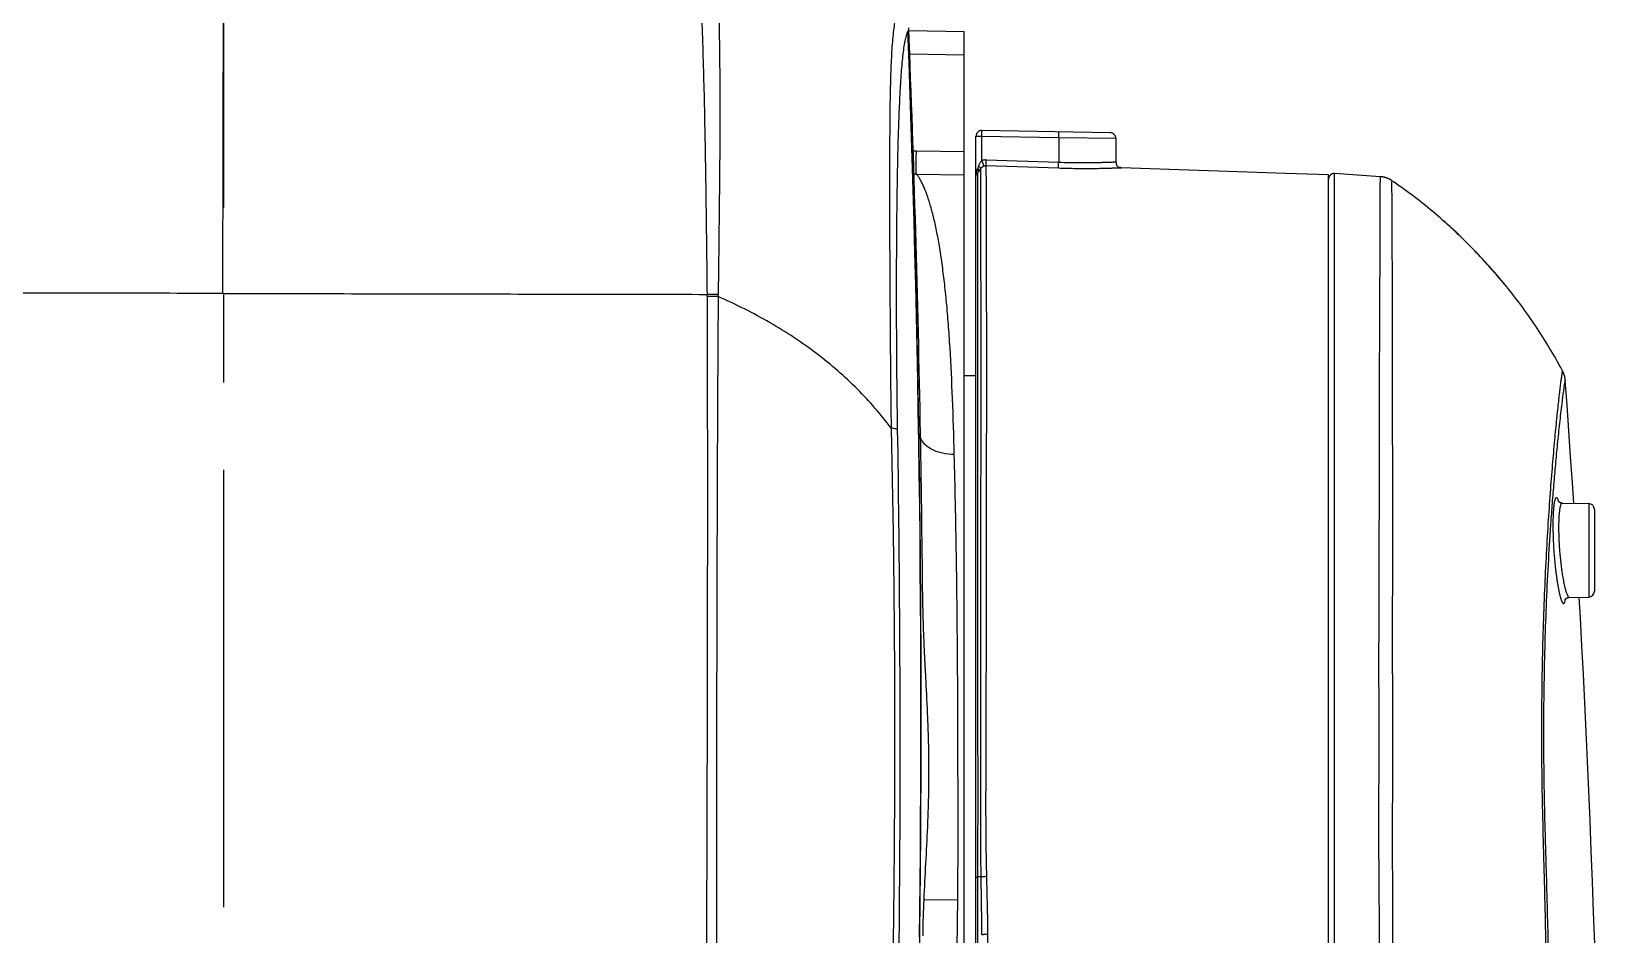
# Model space of a CAD drawing. Header units: millimetres. Extents: x 5828 to 6704, y 123 to 421.
# Drawn here: x 6340.05 to 6346.75, y 273.22 to 277.09 of the extents above; entities that cross this region are included whole.
import ezdxf

# ---------------------------------------------------------------- set-up
doc = ezdxf.new("R2010")
doc.units = ezdxf.units.MM
doc.linetypes.add('CENTER', pattern=[0.6, 0.375, -0.075, 0.075, -0.075])
doc.layers.add('中心线', color=7, linetype='Continuous')
doc.layers.add('外形图', color=7, linetype='Continuous')

msp = doc.modelspace()

# ---------------------------------------------------------------- linework, layer by layer
at = {"layer": '中心线', "linetype": 'CENTER', "ltscale": 5}
msp.add_line((6340.876, 281.2143), (6340.876, 224.7506), dxfattribs=at)
at = {"layer": '外形图', "linetype": 'ByBlock'}
for p, q in [((6340.8775, 278.0618), (6340.8729, 275.9706)), ((6343.813, 277.098), (6344.051, 277.0939)), ((6344.051, 270.2408), (6344.051, 277.0939)), ((6343.8167, 276.998), (6344.051, 276.9939)), ((6344.101, 270.2569), (6344.101, 276.6439)), ((6344.1264, 276.6439), (6344.101, 276.6439)), ((6344.6764, 276.6593), (6344.1264, 276.6689)), ((6344.1264, 276.5403), (6344.1264, 276.6439)), ((6344.4554, 276.6381), (6344.1264, 276.6439)), ((6344.4554, 276.6381), (6344.4554, 276.5333)), ((6344.7009, 276.6343), (6344.4554, 276.6381)), ((6344.7009, 276.6343), (6344.7009, 276.5345)), ((6343.8456, 276.582), (6344.051, 276.5788)), ((6344.1448, 276.5184), (6344.455, 276.5084)), ((6344.1452, 276.5433), (6344.4554, 276.5333)), ((6344.7212, 276.5097), (6344.721, 276.5097)), ((6344.7214, 276.5097), (6344.7213, 276.5097)), ((6344.722, 276.5096), (6344.7219, 276.5096)), ((6344.7222, 276.5096), (6344.722, 276.5096)), ((6344.7225, 276.5096), (6344.7223, 276.5096)), ((6344.7227, 276.5096), (6344.7225, 276.5096)), ((6344.7229, 276.5096), (6344.7228, 276.5096)), ((6344.7232, 276.5096), (6344.7229, 276.5096)), ((6344.7236, 276.5095), (6344.7233, 276.5096)), ((6345.4283, 276.4851), (6344.7236, 276.5095)), ((6345.611, 276.4787), (6345.4283, 276.4851)), ((6345.8341, 276.4711), (6345.6377, 276.4846)), ((6343.8456, 276.4826), (6344.051, 276.4794)), ((6344.101, 276.4734), (6344.1018, 276.4788)), ((6345.611, 261.085), (6345.611, 276.4787)), ((6346.1114, 276.2755), (6346.1019, 276.2838)), ((6346.1076, 276.2789), (6346.1091, 276.2774)), ((6346.1205, 276.2673), (6346.1114, 276.2755)), ((6346.1297, 276.2589), (6346.1205, 276.2673)), ((6346.1391, 276.2504), (6346.1297, 276.2589)), ((6346.1485, 276.2416), (6346.1391, 276.2504)), ((6346.158, 276.2327), (6346.1485, 276.2416)), ((6346.1675, 276.2237), (6346.158, 276.2327)), ((6346.177, 276.2146), (6346.1675, 276.2237)), ((6346.1865, 276.2053), (6346.177, 276.2146)), ((6346.196, 276.1961), (6346.1865, 276.2053)), ((6346.2054, 276.1867), (6346.196, 276.1961)), ((6346.2147, 276.1773), (6346.2054, 276.1867)), ((6346.224, 276.168), (6346.2147, 276.1773)), ((6346.245, 276.1463), (6346.2361, 276.1556)), ((6346.2538, 276.137), (6346.245, 276.1463)), ((6346.2625, 276.1279), (6346.2538, 276.137)), ((6346.2709, 276.1188), (6346.2625, 276.1279)), ((6346.2792, 276.1099), (6346.2709, 276.1188)), ((6346.2873, 276.101), (6346.2792, 276.1099)), ((6346.2952, 276.0923), (6346.2873, 276.101)), ((6346.3029, 276.0837), (6346.2952, 276.0923)), ((6346.3104, 276.0753), (6346.3029, 276.0837)), ((6346.3176, 276.067), (6346.3104, 276.0753)), ((6346.3247, 276.059), (6346.3176, 276.067)), ((6346.3315, 276.0511), (6346.3247, 276.059)), ((6346.3381, 276.0434), (6346.3315, 276.0511)), ((6346.3445, 276.0359), (6346.3381, 276.0434)), ((6346.3526, 276.0262), (6346.3445, 276.0359)), ((6346.3604, 276.0168), (6346.3526, 276.0262)), ((6346.3679, 276.0077), (6346.3604, 276.0168)), ((6346.3681, 276.0074), (6346.3697, 276.0055)), ((6344.051, 275.6193), (6344.101, 275.6193)), ((6346.6145, 275.6383), (6346.6066, 275.653)), ((6346.6263, 275.5971), (6346.6263, 275.5978)), ((6346.6127, 275.0717), (6346.7264, 275.0697)), ((6346.7264, 275.0697), (6346.7264, 274.6689)), ((6346.751, 275.0448), (6346.751, 274.6939)), ((6343.8731, 274.6225), (6343.8731, 274.6218)), ((6346.6432, 274.6674), (6346.7264, 274.6689)), ((6344.1093, 270.2383), (6344.1093, 273.4686)), ((6344.0222, 273.3693), (6343.877, 273.3708)), ((6343.8728, 273.2264), (6343.8726, 273.2156)), ((6344.1518, 269.7204), (6344.1518, 273.2232))]:
    msp.add_line(p, q, dxfattribs=at)
for points in [[(6343.8591, 273.2112), (6343.8605, 273.3248), (6343.8617, 273.4452), (6343.8628, 273.5733), (6343.8637, 273.7064), (6343.8643, 273.8414), (6343.8648, 273.9767), (6343.865, 274.1124), (6343.8649, 274.2483), (6343.8646, 274.3842), (6343.8641, 274.52), (6343.8634, 274.6557), (6343.8624, 274.7913), (6343.8612, 274.9267), (6343.8597, 275.062), (6343.858, 275.1971), (6343.8561, 275.3321), (6343.8539, 275.4671), (6343.8515, 275.6021), (6343.8489, 275.7372), (6343.846, 275.8724), (6343.8429, 276.0077), (6343.8395, 276.1432), (6343.836, 276.2788), (6343.8321, 276.4145), (6343.8281, 276.5503), (6343.8237, 276.6863), (6343.8192, 276.8224), (6343.8144, 276.9585), (6343.8094, 277.0947)], [(6344.721, 276.5097), (6344.7208, 276.5097), (6344.7206, 276.5097), (6344.7205, 276.5098), (6344.7203, 276.5098), (6344.7202, 276.5098), (6344.72, 276.5098), (6344.7198, 276.5098), (6344.7197, 276.5099), (6344.7195, 276.5099), (6344.7193, 276.5099), (6344.7191, 276.5099), (6344.719, 276.51), (6344.7188, 276.51), (6344.7186, 276.51), (6344.7185, 276.5101)], [(6344.7218, 276.5096), (6344.7216, 276.5097), (6344.7215, 276.5097)], [(6345.6377, 276.4846), (6345.6372, 276.4847), (6345.6367, 276.4847), (6345.6362, 276.4847), (6345.6358, 276.4847), (6345.6353, 276.4847), (6345.6348, 276.4847), (6345.6344, 276.4847), (6345.6339, 276.4846), (6345.6334, 276.4846), (6345.633, 276.4845), (6345.6325, 276.4845), (6345.632, 276.4844), (6345.6316, 276.4843), (6345.6311, 276.4842), (6345.6306, 276.4841), (6345.6302, 276.484), (6345.6297, 276.4839), (6345.6293, 276.4838), (6345.6288, 276.4837), (6345.6284, 276.4835), (6345.6279, 276.4834), (6345.6275, 276.4832), (6345.627, 276.483), (6345.6266, 276.4829), (6345.6262, 276.4827), (6345.6257, 276.4825), (6345.6253, 276.4823), (6345.6249, 276.4821), (6345.6245, 276.4819), (6345.6241, 276.4817), (6345.6236, 276.4814), (6345.6232, 276.4812), (6345.6228, 276.481), (6345.6224, 276.4807), (6345.622, 276.4804), (6345.6217, 276.4802), (6345.6213, 276.4799), (6345.6209, 276.4796), (6345.6205, 276.4793), (6345.6202, 276.479), (6345.6198, 276.4787), (6345.6194, 276.4784), (6345.6191, 276.4781), (6345.6187, 276.4778), (6345.6184, 276.4775), (6345.6181, 276.4771), (6345.6178, 276.4768), (6345.6174, 276.4764), (6345.6171, 276.4761), (6345.6168, 276.4757), (6345.6165, 276.4754), (6345.6162, 276.475), (6345.6159, 276.4746), (6345.6157, 276.4742), (6345.6154, 276.4739), (6345.6151, 276.4735), (6345.6149, 276.4731), (6345.6146, 276.4727), (6345.6144, 276.4723), (6345.6142, 276.4719), (6345.6139, 276.4715), (6345.6137, 276.471), (6345.6135, 276.4706), (6345.6133, 276.4702), (6345.6131, 276.4698), (6345.6129, 276.4693), (6345.6128, 276.4689), (6345.6126, 276.4685), (6345.6124, 276.468), (6345.6123, 276.4676), (6345.6121, 276.4671), (6345.612, 276.4667), (6345.6119, 276.4662), (6345.6117, 276.4658), (6345.6116, 276.4653), (6345.6115, 276.4648), (6345.6114, 276.4644), (6345.6114, 276.4639), (6345.6113, 276.4635), (6345.6112, 276.463), (6345.6112, 276.4625), (6345.6111, 276.4621), (6345.6111, 276.4616), (6345.611, 276.4611), (6345.611, 276.4606), (6345.611, 276.4602), (6345.611, 276.4597)], [(6345.8834, 276.454), (6345.8823, 276.4547), (6345.8812, 276.4554), (6345.8801, 276.4561), (6345.879, 276.4568), (6345.8779, 276.4575), (6345.8767, 276.4582), (6345.8756, 276.4588), (6345.8744, 276.4595), (6345.8732, 276.4601), (6345.8721, 276.4607), (6345.8709, 276.4613), (6345.8697, 276.4618), (6345.8685, 276.4624), (6345.8673, 276.4629), (6345.8661, 276.4635), (6345.8648, 276.464), (6345.8636, 276.4645), (6345.8624, 276.4649), (6345.8611, 276.4654), (6345.8599, 276.4658), (6345.8586, 276.4663), (6345.8574, 276.4667), (6345.8561, 276.4671), (6345.8549, 276.4674), (6345.8536, 276.4678), (6345.8523, 276.4681), (6345.851, 276.4685), (6345.8497, 276.4688), (6345.8484, 276.4691), (6345.8471, 276.4693), (6345.8459, 276.4696), (6345.8446, 276.4698), (6345.8432, 276.4701), (6345.8419, 276.4703), (6345.8406, 276.4705), (6345.8393, 276.4706), (6345.838, 276.4708), (6345.8367, 276.4709), (6345.8354, 276.471), (6345.8341, 276.4711)], [(6346.1019, 276.2838), (6346.0914, 276.293), (6346.0808, 276.3022), (6346.0701, 276.3113), (6346.0594, 276.3203), (6346.0487, 276.3293), (6346.0379, 276.3382), (6346.0271, 276.347), (6346.0162, 276.3557), (6346.0053, 276.3644), (6345.9943, 276.373), (6345.9833, 276.3815), (6345.9722, 276.3899), (6345.9611, 276.3983), (6345.9499, 276.4066), (6345.9387, 276.4148), (6345.9275, 276.423), (6345.9162, 276.4311), (6345.9048, 276.4391), (6345.8934, 276.4471), (6345.8834, 276.454)], [(6346.2361, 276.1556), (6346.2331, 276.1587), (6346.224, 276.168)], [(6346.6066, 275.653), (6346.6, 275.665), (6346.5933, 275.677), (6346.5865, 275.6889), (6346.5797, 275.7009), (6346.5728, 275.7128), (6346.5658, 275.7246), (6346.5588, 275.7365), (6346.5516, 275.7483), (6346.5444, 275.76), (6346.5371, 275.7718), (6346.5297, 275.7835), (6346.5223, 275.7951), (6346.5147, 275.8068), (6346.5071, 275.8184), (6346.4995, 275.8299), (6346.4917, 275.8415), (6346.4838, 275.853), (6346.4759, 275.8644), (6346.4679, 275.8759), (6346.4599, 275.8873), (6346.4517, 275.8986), (6346.4435, 275.9099), (6346.4352, 275.9212), (6346.4268, 275.9325), (6346.4183, 275.9437), (6346.4098, 275.9548), (6346.4012, 275.9659), (6346.3925, 275.977), (6346.3838, 275.988), (6346.375, 275.999), (6346.3679, 276.0077)], [(6346.6263, 275.5978), (6346.6262, 275.5984), (6346.6262, 275.5989), (6346.6261, 275.5994), (6346.6261, 275.6), (6346.626, 275.6005), (6346.626, 275.601), (6346.6259, 275.6015), (6346.6259, 275.602), (6346.6258, 275.6025), (6346.6257, 275.6031), (6346.6257, 275.6036), (6346.6256, 275.6041), (6346.6255, 275.6046), (6346.6254, 275.6051), (6346.6254, 275.6056), (6346.6253, 275.6061), (6346.6252, 275.6066), (6346.6251, 275.6072), (6346.625, 275.6077), (6346.6249, 275.6082), (6346.6248, 275.6087), (6346.6247, 275.6092), (6346.6246, 275.6098), (6346.6245, 275.6103), (6346.6244, 275.6108), (6346.6243, 275.6114), (6346.6242, 275.6119), (6346.6241, 275.6125), (6346.624, 275.613), (6346.6238, 275.6136), (6346.6237, 275.6141), (6346.6236, 275.6147), (6346.6234, 275.6153), (6346.6233, 275.6158), (6346.6231, 275.6164), (6346.623, 275.617), (6346.6228, 275.6176), (6346.6226, 275.6182), (6346.6224, 275.6188), (6346.6223, 275.6195), (6346.6221, 275.6201), (6346.6219, 275.6207), (6346.6217, 275.6214), (6346.6215, 275.622), (6346.6212, 275.6227), (6346.621, 275.6233), (6346.6208, 275.624), (6346.6205, 275.6247), (6346.6203, 275.6254), (6346.62, 275.6261), (6346.6197, 275.6269), (6346.6194, 275.6276), (6346.6191, 275.6284), (6346.6188, 275.6291), (6346.6185, 275.6299), (6346.6182, 275.6307), (6346.6178, 275.6315), (6346.6175, 275.6323), (6346.6171, 275.6331), (6346.6167, 275.6339), (6346.6163, 275.6348), (6346.6159, 275.6356), (6346.6154, 275.6365), (6346.615, 275.6374), (6346.6145, 275.6382)], [(6346.6621, 275.0709), (6346.6565, 275.1592), (6346.6491, 275.2713), (6346.6416, 275.3821), (6346.6339, 275.4917), (6346.6263, 275.5971)], [(6346.6127, 275.0717), (6346.6122, 275.0717), (6346.6117, 275.0718), (6346.6112, 275.0718), (6346.6107, 275.0719), (6346.6102, 275.0719), (6346.6097, 275.072), (6346.6092, 275.0721), (6346.6087, 275.0722), (6346.6082, 275.0723), (6346.6077, 275.0724), (6346.6073, 275.0725), (6346.6068, 275.0727), (6346.6063, 275.0728), (6346.6059, 275.0729), (6346.6055, 275.0731), (6346.6051, 275.0732), (6346.6047, 275.0734), (6346.6043, 275.0736), (6346.6039, 275.0738), (6346.6035, 275.0739), (6346.6032, 275.0741), (6346.6028, 275.0743), (6346.6025, 275.0745), (6346.6022, 275.0747), (6346.6019, 275.0748), (6346.6015, 275.075), (6346.6013, 275.0752), (6346.601, 275.0754), (6346.6007, 275.0756), (6346.6004, 275.0758), (6346.6002, 275.076), (6346.6, 275.0762), (6346.5997, 275.0763), (6346.5995, 275.0765), (6346.5993, 275.0767), (6346.5991, 275.0769), (6346.5989, 275.0771), (6346.5987, 275.0772), (6346.5986, 275.0774), (6346.5984, 275.0775), (6346.5982, 275.0777), (6346.5981, 275.0779), (6346.5979, 275.078), (6346.5978, 275.0782), (6346.5977, 275.0783), (6346.5976, 275.0784), (6346.5975, 275.0786), (6346.5974, 275.0787), (6346.5973, 275.0788), (6346.5972, 275.0789), (6346.5971, 275.079), (6346.5971, 275.0791), (6346.597, 275.0792), (6346.597, 275.0792), (6346.5969, 275.0793), (6346.5969, 275.0793), (6346.5969, 275.0794), (6346.5968, 275.0794), (6346.5968, 275.0794)], [(6346.6252, 274.6572), (6346.6252, 274.6572), (6346.6252, 274.6572), (6346.6252, 274.6572), (6346.6253, 274.6573), (6346.6253, 274.6573), (6346.6253, 274.6574), (6346.6254, 274.6575), (6346.6254, 274.6576), (6346.6255, 274.6577), (6346.6255, 274.6578), (6346.6256, 274.6579), (6346.6257, 274.6581), (6346.6258, 274.6582), (6346.6259, 274.6584), (6346.626, 274.6585), (6346.6261, 274.6587), (6346.6262, 274.6588), (6346.6263, 274.659), (6346.6264, 274.6592), (6346.6266, 274.6594), (6346.6267, 274.6596), (6346.6269, 274.6598), (6346.627, 274.66), (6346.6272, 274.6602), (6346.6274, 274.6604), (6346.6276, 274.6606), (6346.6278, 274.6608), (6346.628, 274.661), (6346.6282, 274.6612), (6346.6284, 274.6614), (6346.6286, 274.6617), (6346.6289, 274.6619), (6346.6291, 274.6621), (6346.6294, 274.6623), (6346.6297, 274.6626), (6346.63, 274.6628), (6346.6303, 274.663), (6346.6306, 274.6633), (6346.6309, 274.6635), (6346.6312, 274.6637), (6346.6316, 274.6639), (6346.6319, 274.6642), (6346.6323, 274.6644), (6346.6327, 274.6646), (6346.6331, 274.6648), (6346.6335, 274.665), (6346.6339, 274.6652), (6346.6343, 274.6654), (6346.6347, 274.6656), (6346.6352, 274.6658), (6346.6356, 274.666), (6346.6361, 274.6662), (6346.6366, 274.6663), (6346.637, 274.6665), (6346.6375, 274.6666), (6346.638, 274.6667), (6346.6385, 274.6669), (6346.639, 274.667), (6346.6395, 274.6671), (6346.6401, 274.6672), (6346.6406, 274.6672), (6346.6411, 274.6673), (6346.6416, 274.6674), (6346.6421, 274.6674), (6346.6427, 274.6674), (6346.6432, 274.6674)], [(6346.7523, 273.1819), (6346.7476, 273.3162), (6346.7427, 273.4489), (6346.7377, 273.5802), (6346.7324, 273.71), (6346.727, 273.8384), (6346.7215, 273.9654), (6346.7157, 274.0909), (6346.7098, 274.2151), (6346.7037, 274.3378), (6346.6974, 274.4592), (6346.691, 274.5792), (6346.6861, 274.6682)]]:
    msp.add_lwpolyline(points, dxfattribs=at)
for centre, radius, start, end in [((6264.8205, 273.9443), 79.0555, 1.032889, 2.294552), ((6344.126, 276.6439), 0.025, 89, 180), ((6343.8464, 276.6324), 0.0504, 253.0272, 269.05332), ((6344.079, 276.5257), 0.0474, 310.15332, 333.83863), ((6344.1436, 276.4934), 0.0499, 88.17312, 110.14244), ((6344.144, 276.4936), 0.0248, 88.24813, 110.32877), ((6343.8471, 276.6323), 0.1496, 265.37494, 269.41588), ((6344.6114, 274.5922), 2.2546, 45.08301, 48.37198), ((6344.4812, 274.4582), 2.4415, 44.24775, 45.1381), ((6344.4935, 274.4688), 2.4252, 39.9091, 44.27136), ((6344.7377, 274.6761), 2.1049, 39.23458, 39.84638), ((6342.9556, 274.4404), 1.5263, 88.46939, 90.26257), ((6341.7814, 275.9538), 1.1673, 0.18423, 0.62854), ((6341.5289, 275.986), 1.4675, 358.85393, 359.222), ((6264.8227, 273.9443), 79.0533, 0.491563, 1.032867), ((6346.726, 275.0448), 0.025, 0, 89), ((6346.726, 274.6939), 0.025, 271, 0)]:
    msp.add_arc(centre, radius, start, end, dxfattribs=at)
for points, knots in [([(6342.8244, 277.9912), (6342.8263, 277.9875), (6342.8304, 277.9787), (6342.8362, 277.9634), (6342.8425, 277.944), (6342.8489, 277.9205), (6342.8553, 277.8927), (6342.8618, 277.8606), (6342.8682, 277.8242), (6342.8771, 277.767), (6342.8878, 277.6848), (6342.8994, 277.5741), (6342.9097, 277.4487), (6342.9183, 277.3106), (6342.9253, 277.162), (6342.9308, 277.0049), (6342.9353, 276.8412), (6342.9389, 276.6723), (6342.9418, 276.4994), (6342.9442, 276.3236), (6342.9464, 276.1457), (6342.9479, 276.0265), (6342.9486, 275.9666)], [0, 0, 0, 0, 0.006151, 0.014217, 0.024219, 0.036193, 0.050188, 0.066254, 0.084431, 0.10474, 0.151695, 0.206688, 0.268895, 0.337277, 0.410753, 0.488317, 0.569099, 0.652376, 0.737556, 0.824149, 0.911745, 1, 1, 1, 1]), ([(6342.9005, 277.964), (6342.9026, 277.9602), (6342.9069, 277.9514), (6342.9133, 277.9358), (6342.9203, 277.9161), (6342.9274, 277.8923), (6342.9346, 277.8642), (6342.9418, 277.8319), (6342.9489, 277.7953), (6342.9585, 277.7381), (6342.9697, 277.6564), (6342.9808, 277.5467), (6342.9896, 277.4229), (6342.996, 277.287), (6343.0001, 277.141), (6343.0025, 276.9867), (6343.0035, 276.8259), (6343.0034, 276.66), (6343.0023, 276.4901), (6343.0004, 276.3173), (6342.9983, 276.1423), (6342.9971, 276.025), (6342.9963, 275.9661)], [0, 0, 0, 0, 0.006366, 0.014743, 0.025126, 0.037517, 0.051939, 0.068424, 0.086987, 0.107631, 0.155061, 0.210227, 0.272334, 0.340422, 0.413493, 0.490606, 0.570927, 0.653755, 0.738515, 0.824734, 0.91201, 1, 1, 1, 1]), ([(6343.7704, 277.1909), (6343.7691, 277.1892), (6343.7667, 277.185), (6343.7635, 277.1777), (6343.7605, 277.1686), (6343.7576, 277.1577), (6343.7548, 277.1452), (6343.7512, 277.1254), (6343.7473, 277.0972), (6343.7433, 277.0594), (6343.7401, 277.0171), (6343.7375, 276.9708), (6343.7355, 276.9212), (6343.734, 276.869), (6343.7325, 276.795), (6343.7314, 276.6986), (6343.7307, 276.579), (6343.7305, 276.4553), (6343.7306, 276.3284), (6343.7309, 276.199), (6343.7315, 276.0677), (6343.7323, 275.9348), (6343.7332, 275.8006), (6343.7347, 275.6199), (6343.7362, 275.4839), (6343.7374, 275.3929)], [0, 0, 0, 0, 0.003543, 0.00797, 0.01331, 0.019558, 0.026686, 0.03466, 0.052976, 0.074156, 0.097841, 0.12367, 0.1513, 0.180417, 0.210767, 0.274387, 0.340987, 0.409819, 0.480376, 0.552283, 0.625252, 0.699065, 0.77356, 0.848612, 1, 1, 1, 1]), ([(6343.8092, 277.0952), (6343.8079, 277.0932), (6343.8056, 277.0884), (6343.8026, 277.0802), (6343.7997, 277.0702), (6343.7959, 277.0536), (6343.7916, 277.0292), (6343.7872, 276.9959), (6343.7833, 276.9579), (6343.7799, 276.9161), (6343.7769, 276.871), (6343.7742, 276.8233), (6343.7719, 276.7733), (6343.7691, 276.7033), (6343.7662, 276.6124), (6343.7637, 276.5), (6343.7618, 276.3838), (6343.7605, 276.2648), (6343.7597, 276.1435), (6343.7593, 276.0204), (6343.7594, 275.8535), (6343.7605, 275.6425), (6343.7625, 275.473), (6343.7639, 275.3878)], [0, 0, 0, 0, 0.004133, 0.009251, 0.015345, 0.022378, 0.039053, 0.058834, 0.081274, 0.105946, 0.132461, 0.160488, 0.189768, 0.220099, 0.283322, 0.349249, 0.417275, 0.486953, 0.557937, 0.629962, 0.702826, 0.850486, 1, 1, 1, 1]), ([(6343.8092, 277.0952), (6343.8168, 276.8932), (6343.8305, 276.4892), (6343.8464, 275.8831), (6343.8575, 275.2769), (6343.8627, 274.7717), (6343.8646, 274.3675), (6343.8648, 274.0643), (6343.8638, 273.7612), (6343.862, 273.5086), (6343.8598, 273.3065), (6343.8579, 273.155), (6343.8556, 273.0035), (6343.8529, 272.8519), (6343.85, 272.7004), (6343.847, 272.5489), (6343.8438, 272.3974), (6343.8411, 272.2964), (6343.8396, 272.2459)], [0, 0, 0, 0, 0.125013, 0.250023, 0.375031, 0.500036, 0.562537, 0.625037, 0.687536, 0.750033, 0.781281, 0.812529, 0.843776, 0.875023, 0.906268, 0.937512, 0.968756, 1, 1, 1, 1]), ([(6344.1264, 276.6439), (6344.1265, 276.646), (6344.1265, 276.6491), (6344.1266, 276.6533), (6344.1266, 276.6564), (6344.1266, 276.659), (6344.1266, 276.6611), (6344.1266, 276.6626), (6344.1266, 276.6642), (6344.1266, 276.6655), (6344.1266, 276.6665), (6344.1266, 276.6673), (6344.1265, 276.668), (6344.1265, 276.6685), (6344.1265, 276.6688), (6344.1264, 276.6689)], [0, 0, 0, 0, 0.250016, 0.375024, 0.500032, 0.62504, 0.687544, 0.750048, 0.812551, 0.875055, 0.906307, 0.937559, 0.968811, 0.984435, 1, 1, 1, 1]), ([(6344.4554, 276.6381), (6344.4554, 276.6402), (6344.4555, 276.6433), (6344.4555, 276.6475), (6344.4555, 276.6506), (6344.4555, 276.6532), (6344.4555, 276.6553), (6344.4555, 276.6569), (6344.4555, 276.6585), (6344.4555, 276.6598), (6344.4555, 276.6608), (6344.4555, 276.6616), (6344.4555, 276.6622), (6344.4554, 276.6627), (6344.4554, 276.663), (6344.4554, 276.6631)], [0, 0, 0, 0, 0.250016, 0.375024, 0.500032, 0.62504, 0.687544, 0.750048, 0.812551, 0.875055, 0.906307, 0.937559, 0.968811, 0.984435, 1, 1, 1, 1]), ([(6344.7009, 276.6343), (6344.7009, 276.6375), (6344.6996, 276.644), (6344.6942, 276.6523), (6344.686, 276.6578), (6344.6796, 276.6592), (6344.6764, 276.6593)], [0, 0, 0, 0, 0.249723, 0.499971, 0.750264, 1, 1, 1, 1]), ([(6343.8456, 276.4826), (6343.8455, 276.4831), (6343.8454, 276.4843), (6343.8453, 276.4866), (6343.8452, 276.4896), (6343.8451, 276.4951), (6343.845, 276.5038), (6343.845, 276.5161), (6343.845, 276.5305), (6343.8452, 276.5467), (6343.8453, 276.5641), (6343.8455, 276.576), (6343.8456, 276.582)], [0, 0, 0, 0, 0.014277, 0.036735, 0.067204, 0.105437, 0.203872, 0.32878, 0.476012, 0.640676, 0.817296, 1, 1, 1, 1]), ([(6344.101, 276.4734), (6344.101, 276.4795), (6344.1018, 276.4886), (6344.1052, 276.5002), (6344.1079, 276.5056), (6344.1095, 276.5082)], [0, 0, 0, 0, 0.498884, 0.748481, 1, 1, 1, 1]), ([(6344.1017, 276.4788), (6344.1023, 276.4808), (6344.1043, 276.4849), (6344.1076, 276.488), (6344.1095, 276.4895)], [0, 0, 0, 0, 0.457018, 1, 1, 1, 1]), ([(6344.1093, 273.4686), (6344.1093, 273.5633), (6344.1099, 273.7515), (6344.1095, 274.0315), (6344.1094, 274.306), (6344.1094, 274.5727), (6344.1094, 274.8295), (6344.1094, 275.146), (6344.1093, 275.5017), (6344.1093, 275.8728), (6344.1094, 276.1323), (6344.1094, 276.2956), (6344.1094, 276.3825), (6344.1094, 276.4444), (6344.1095, 276.4773), (6344.1095, 276.4895)], [0, 0, 0, 0, 0.093989, 0.186929, 0.278052, 0.366601, 0.451847, 0.533082, 0.680874, 0.805096, 0.901647, 0.938511, 0.967338, 0.987891, 1, 1, 1, 1]), ([(6344.1095, 276.5082), (6344.1098, 276.5087), (6344.1111, 276.5111), (6344.112, 276.5137), (6344.1125, 276.5157)], [0, 0, 0, 0, 0.229165, 1, 1, 1, 1]), ([(6344.1095, 276.4895), (6344.1104, 276.4904), (6344.1112, 276.4923), (6344.1117, 276.4951), (6344.1119, 276.4985), (6344.1114, 276.503), (6344.1103, 276.5065), (6344.1095, 276.5082)], [0, 0, 0, 0, 0.191176, 0.308347, 0.437644, 0.716588, 1, 1, 1, 1]), ([(6344.1125, 276.5157), (6344.1131, 276.5181), (6344.1145, 276.5229), (6344.1184, 276.5316), (6344.1227, 276.5375), (6344.1264, 276.5403)], [0, 0, 0, 0, 0.261985, 0.517777, 1, 1, 1, 1]), ([(6344.1215, 276.5048), (6344.1217, 276.5054), (6344.1216, 276.5066), (6344.1208, 276.5081), (6344.1198, 276.5096), (6344.1183, 276.5111), (6344.1159, 276.5132), (6344.1139, 276.5147), (6344.1125, 276.5157)], [0, 0, 0, 0, 0.127217, 0.221999, 0.343968, 0.492971, 0.660711, 1, 1, 1, 1]), ([(6344.123, 273.4693), (6344.1222, 273.5168), (6344.1212, 273.6117), (6344.121, 273.7539), (6344.1211, 273.8954), (6344.1213, 274.0359), (6344.1216, 274.1751), (6344.1218, 274.3571), (6344.1219, 274.5362), (6344.1219, 274.7121), (6344.122, 274.8808), (6344.1223, 275.0834), (6344.1226, 275.3156), (6344.1227, 275.5315), (6344.1227, 275.7294), (6344.1226, 275.9076), (6344.1224, 276.0648), (6344.1223, 276.1997), (6344.1222, 276.3111), (6344.122, 276.3981), (6344.1218, 276.4599), (6344.1216, 276.4927), (6344.1215, 276.5048)], [0, 0, 0, 0, 0.046973, 0.09383, 0.140486, 0.186826, 0.232723, 0.278055, 0.366643, 0.409744, 0.451945, 0.533311, 0.610027, 0.681378, 0.746737, 0.80559, 0.857499, 0.902057, 0.938874, 0.967617, 0.988039, 1, 1, 1, 1]), ([(6344.1215, 276.5048), (6344.1228, 276.5073), (6344.1267, 276.5124), (6344.1322, 276.5157), (6344.1354, 276.5168)], [0, 0, 0, 0, 0.455013, 1, 1, 1, 1]), ([(6344.1354, 276.5168), (6344.1353, 276.517), (6344.135, 276.5176), (6344.1345, 276.5189), (6344.1337, 276.5209), (6344.1326, 276.5237), (6344.1312, 276.5273), (6344.1291, 276.5329), (6344.1275, 276.5373), (6344.1264, 276.5403)], [0, 0, 0, 0, 0.026608, 0.079807, 0.164992, 0.286057, 0.441191, 0.620839, 1, 1, 1, 1]), ([(6344.1473, 273.4715), (6344.1461, 273.5191), (6344.1443, 273.6142), (6344.1437, 273.7567), (6344.144, 273.8987), (6344.1445, 274.0397), (6344.145, 274.1795), (6344.1454, 274.3621), (6344.1455, 274.5847), (6344.1457, 274.844), (6344.1462, 275.0913), (6344.1467, 275.3244), (6344.1469, 275.5413), (6344.1469, 275.74), (6344.1467, 275.9188), (6344.1465, 276.0766), (6344.1463, 276.212), (6344.1461, 276.3239), (6344.1458, 276.4112), (6344.1454, 276.4683), (6344.1451, 276.5012), (6344.1449, 276.5134), (6344.1448, 276.5184)], [0, 0, 0, 0, 0.046878, 0.093679, 0.140317, 0.186664, 0.232573, 0.277907, 0.366475, 0.451769, 0.53317, 0.609945, 0.681338, 0.746705, 0.805546, 0.857449, 0.90202, 0.938859, 0.967615, 0.988039, 0.995082, 1, 1, 1, 1]), ([(6344.1448, 276.5184), (6344.1447, 276.5189), (6344.1447, 276.5203), (6344.1447, 276.5227), (6344.1448, 276.5273), (6344.1449, 276.5343), (6344.1451, 276.5402), (6344.1452, 276.5433)], [0, 0, 0, 0, 0.069537, 0.158606, 0.287874, 0.628305, 1, 1, 1, 1]), ([(6344.455, 276.5084), (6344.4549, 276.5089), (6344.4549, 276.5103), (6344.4548, 276.5126), (6344.4549, 276.5173), (6344.4551, 276.5243), (6344.4553, 276.5302), (6344.4554, 276.5333)], [0, 0, 0, 0, 0.069203, 0.158172, 0.287406, 0.627973, 1, 1, 1, 1]), ([(6344.455, 276.5084), (6344.4773, 276.5076), (6344.5109, 276.5069), (6344.5556, 276.5065), (6344.5892, 276.5065), (6344.6227, 276.5069), (6344.6507, 276.5074), (6344.673, 276.508), (6344.6898, 276.5085), (6344.7038, 276.509), (6344.7149, 276.5093), (6344.7205, 276.5095), (6344.7233, 276.5095)], [0, 0, 0, 0, 0.249998, 0.374998, 0.499998, 0.624999, 0.749999, 0.812499, 0.875, 0.9375, 0.96875, 1, 1, 1, 1]), ([(6344.4554, 276.5333), (6344.4711, 276.5327), (6344.502, 276.5319), (6344.5469, 276.5313), (6344.5825, 276.5315), (6344.6088, 276.5319), (6344.6264, 276.5322), (6344.6425, 276.5327), (6344.6569, 276.5331), (6344.6694, 276.5335), (6344.6798, 276.5339), (6344.6873, 276.5342), (6344.6922, 276.5343), (6344.695, 276.5344), (6344.6973, 276.5345), (6344.699, 276.5345), (6344.7002, 276.5345), (6344.7007, 276.5345), (6344.7009, 276.5345)], [0, 0, 0, 0, 0.192502, 0.37775, 0.548502, 0.626516, 0.698726, 0.764473, 0.823125, 0.874108, 0.916938, 0.951215, 0.965046, 0.976627, 0.985931, 0.992937, 0.997628, 1, 1, 1, 1]), ([(6344.7009, 276.5345), (6344.7009, 276.5331), (6344.701, 276.5303), (6344.7015, 276.5263), (6344.7027, 276.5223), (6344.7047, 276.5186), (6344.7074, 276.5155), (6344.7118, 276.5121), (6344.7158, 276.5107), (6344.7185, 276.5102)], [0, 0, 0, 0, 0.124762, 0.249576, 0.37393, 0.499421, 0.625344, 0.750311, 1, 1, 1, 1]), ([(6344.7233, 276.5095), (6344.7235, 276.5095), (6344.7239, 276.5095), (6344.7243, 276.5095), (6344.7246, 276.5095)], [0, 0, 0, 0, 0.304233, 1, 1, 1, 1]), ([(6345.6381, 264.5778), (6345.6381, 264.6398), (6345.6381, 264.7638), (6345.638, 265.0119), (6345.638, 265.446), (6345.638, 266.0661), (6345.6379, 266.8103), (6345.6379, 267.5545), (6345.6378, 268.2987), (6345.6378, 269.0428), (6345.6377, 269.787), (6345.6376, 270.5312), (6345.6376, 271.2754), (6345.6375, 272.0196), (6345.6375, 272.6397), (6345.6375, 273.1358), (6345.6374, 273.5079), (6345.6374, 273.88), (6345.6375, 274.2521), (6345.6376, 274.5622), (6345.6376, 274.8102), (6345.6377, 274.9963), (6345.6377, 275.1823), (6345.6377, 275.3684), (6345.6377, 275.5544), (6345.6378, 275.7095), (6345.6378, 275.8335), (6345.6378, 275.9265), (6345.6378, 276.0195), (6345.6378, 276.0971), (6345.6378, 276.1591), (6345.6378, 276.2056), (6345.6378, 276.2521), (6345.6378, 276.2986), (6345.6377, 276.3374), (6345.6377, 276.3684), (6345.6377, 276.3916), (6345.6377, 276.4149), (6345.6377, 276.4343), (6345.6377, 276.4498), (6345.6377, 276.4595), (6345.6377, 276.4672), (6345.6377, 276.473), (6345.6377, 276.4779), (6345.6377, 276.4813), (6345.6377, 276.4832), (6345.6377, 276.4842), (6345.6377, 276.4846)], [0, 0, 0, 0, 0.015625, 0.03125, 0.0625, 0.125, 0.1875, 0.25, 0.3125, 0.375, 0.4375, 0.5, 0.5625, 0.625, 0.6875, 0.71875, 0.75, 0.78125, 0.8125, 0.84375, 0.859375, 0.875, 0.890625, 0.90625, 0.921875, 0.9375, 0.945313, 0.953125, 0.960938, 0.96875, 0.972656, 0.976563, 0.980469, 0.984375, 0.988281, 0.990234, 0.992188, 0.994141, 0.996094, 0.99707, 0.998047, 0.998535, 0.999023, 0.999512, 0.999756, 0.999878, 1, 1, 1, 1]), ([(6344.0081, 275.2803), (6344.006, 275.3602), (6344.0014, 275.5128), (6343.9925, 275.6987), (6343.9832, 275.8359), (6343.9753, 275.9297), (6343.9663, 276.0169), (6343.9562, 276.0974), (6343.945, 276.1711), (6343.9328, 276.2376), (6343.9197, 276.2969), (6343.9059, 276.3489), (6343.8915, 276.3934), (6343.8788, 276.4255), (6343.8683, 276.4473), (6343.8609, 276.4609), (6343.8534, 276.4726), (6343.8482, 276.4795), (6343.8456, 276.4826)], [0, 0, 0, 0, 0.196089, 0.374439, 0.456429, 0.533375, 0.605114, 0.671501, 0.732411, 0.787741, 0.837409, 0.881357, 0.91955, 0.951991, 0.966074, 0.978751, 0.990046, 1, 1, 1, 1]), ([(6345.835, 264.7233), (6345.8353, 264.7937), (6345.8357, 264.9346), (6345.8359, 265.1458), (6345.8361, 265.3571), (6345.8364, 265.6388), (6345.8369, 265.991), (6345.8373, 266.4136), (6345.8371, 266.8362), (6345.8364, 267.3997), (6345.8361, 268.1041), (6345.8367, 268.8084), (6345.8365, 269.3718), (6345.8357, 269.7239), (6345.8348, 270.0055), (6345.8337, 270.2871), (6345.8322, 270.639), (6345.8314, 271.0612), (6345.8317, 271.4833), (6345.8324, 271.8349), (6345.8322, 272.116), (6345.8315, 272.3269), (6345.8305, 272.5376), (6345.8298, 272.7132), (6345.8296, 272.8537), (6345.8297, 272.959), (6345.8299, 273.0642), (6345.83, 273.1694), (6345.8298, 273.2747), (6345.8291, 273.3799), (6345.8283, 273.4852), (6345.8275, 273.5903), (6345.8274, 273.6954), (6345.8277, 273.8348), (6345.8283, 273.9735), (6345.8282, 274.1113), (6345.828, 274.2135), (6345.8278, 274.3147), (6345.8278, 274.4473), (6345.8281, 274.6097), (6345.8287, 274.8001), (6345.8293, 274.9839), (6345.8298, 275.1602), (6345.83, 275.3282), (6345.8302, 275.487), (6345.8305, 275.636), (6345.8309, 275.7743), (6345.8315, 275.9015), (6345.832, 276.0169), (6345.8325, 276.1056), (6345.8328, 276.1703), (6345.8329, 276.214), (6345.833, 276.2544), (6345.8331, 276.2915), (6345.8331, 276.3252), (6345.8332, 276.3555), (6345.8332, 276.3822), (6345.8333, 276.4023), (6345.8334, 276.4166), (6345.8334, 276.426), (6345.8335, 276.4345), (6345.8335, 276.4422), (6345.8336, 276.4489), (6345.8337, 276.4547), (6345.8338, 276.4596), (6345.8338, 276.4632), (6345.8339, 276.4656), (6345.8339, 276.467), (6345.8339, 276.4683), (6345.834, 276.4693), (6345.834, 276.47), (6345.834, 276.4704), (6345.834, 276.4707), (6345.8341, 276.4709), (6345.8341, 276.471), (6345.8341, 276.4711), (6345.8341, 276.4711), (6345.8341, 276.4711)], [0, 0, 0, 0, 0.017981, 0.035965, 0.053949, 0.071934, 0.107904, 0.143878, 0.179853, 0.215829, 0.287778, 0.35972, 0.395686, 0.43165, 0.44963, 0.467609, 0.503561, 0.539502, 0.575427, 0.611335, 0.629283, 0.647229, 0.665172, 0.683109, 0.692074, 0.701036, 0.709994, 0.718952, 0.727909, 0.736868, 0.745827, 0.754782, 0.763727, 0.77265, 0.790377, 0.799153, 0.807854, 0.81647, 0.824991, 0.841712, 0.857944, 0.873614, 0.888647, 0.90297, 0.916513, 0.92921, 0.941004, 0.951843, 0.961682, 0.970482, 0.97448, 0.978203, 0.981647, 0.984806, 0.987675, 0.990252, 0.992531, 0.99451, 0.995386, 0.996186, 0.99691, 0.997559, 0.998131, 0.998627, 0.999046, 0.99939, 0.999533, 0.999657, 0.999762, 0.999847, 0.999914, 0.99994, 0.999962, 0.999978, 0.99999, 0.999997, 1, 1, 1, 1]), ([(6345.8831, 264.7227), (6345.8832, 264.8632), (6345.8827, 265.074), (6345.8822, 265.3551), (6345.8819, 265.566), (6345.882, 265.7768), (6345.8821, 266.0579), (6345.8821, 266.4093), (6345.8817, 266.831), (6345.8813, 267.2528), (6345.8813, 267.6745), (6345.8818, 268.0961), (6345.8826, 268.5178), (6345.8835, 268.9394), (6345.8841, 269.361), (6345.884, 269.7826), (6345.8832, 270.2041), (6345.8823, 270.6255), (6345.8824, 270.9766), (6345.883, 271.2573), (6345.8841, 271.538), (6345.8854, 271.8186), (6345.8861, 272.0991), (6345.8861, 272.3094), (6345.8857, 272.5197), (6345.8854, 272.7299), (6345.8858, 272.9051), (6345.8865, 273.0451), (6345.887, 273.1501), (6345.8873, 273.255), (6345.8871, 273.36), (6345.8866, 273.465), (6345.8861, 273.57), (6345.8861, 273.6748), (6345.8864, 273.7794), (6345.8869, 273.8835), (6345.8872, 273.9872), (6345.8871, 274.0901), (6345.8868, 274.1922), (6345.8865, 274.2933), (6345.8863, 274.4259), (6345.8863, 274.5882), (6345.8866, 274.7787), (6345.8868, 274.9626), (6345.8868, 275.139), (6345.8865, 275.3073), (6345.886, 275.4664), (6345.8856, 275.6157), (6345.8854, 275.7544), (6345.8853, 275.882), (6345.8852, 275.9978), (6345.8851, 276.0868), (6345.8849, 276.1517), (6345.8848, 276.1957), (6345.8846, 276.2363), (6345.8844, 276.2735), (6345.8841, 276.3074), (6345.8839, 276.3377), (6345.8837, 276.3646), (6345.8836, 276.3848), (6345.8836, 276.3992), (6345.8835, 276.4086), (6345.8835, 276.4172), (6345.8835, 276.4248), (6345.8835, 276.4316), (6345.8835, 276.4374), (6345.8835, 276.4424), (6345.8835, 276.4459), (6345.8835, 276.4483), (6345.8836, 276.4498), (6345.8836, 276.451), (6345.8836, 276.452), (6345.8836, 276.4527), (6345.8836, 276.4531), (6345.8836, 276.4534), (6345.8836, 276.4536), (6345.8836, 276.4537), (6345.8836, 276.4538), (6345.8836, 276.4538), (6345.8836, 276.4538)], [0, 0, 0, 0, 0.03594, 0.053912, 0.071884, 0.089856, 0.107828, 0.143775, 0.179723, 0.215671, 0.251619, 0.287565, 0.323508, 0.359449, 0.395387, 0.431322, 0.467252, 0.503175, 0.539086, 0.557035, 0.57498, 0.610857, 0.628789, 0.646719, 0.664646, 0.682567, 0.700477, 0.709427, 0.718376, 0.727324, 0.736274, 0.745225, 0.754172, 0.76311, 0.772029, 0.780916, 0.789755, 0.798534, 0.80724, 0.815862, 0.824391, 0.841131, 0.857388, 0.873088, 0.888158, 0.902522, 0.916111, 0.928857, 0.9407, 0.951588, 0.961475, 0.970321, 0.974341, 0.978085, 0.981548, 0.984725, 0.987612, 0.990204, 0.992497, 0.994487, 0.995368, 0.996173, 0.996902, 0.997553, 0.998128, 0.998626, 0.999047, 0.999392, 0.999535, 0.999659, 0.999764, 0.99985, 0.999916, 0.999942, 0.999963, 0.99998, 0.999991, 0.999998, 1, 1, 1, 1]), ([(6340.8729, 275.9706), (6340.6998, 275.9709), (6340.3536, 275.9716), (6339.8344, 275.9725), (6339.3157, 275.9735), (6338.9701, 275.9742), (6338.7974, 275.9745)], [0, 0, 0, 0, 0.25028, 0.500447, 0.750391, 1, 1, 1, 1]), ([(6340.8729, 275.9706), (6341.0461, 275.9702), (6341.3923, 275.9696), (6341.9115, 275.9685), (6342.4302, 275.9676), (6342.7759, 275.967), (6342.9486, 275.9666)], [0, 0, 0, 0, 0.250275, 0.50044, 0.750385, 1, 1, 1, 1]), ([(6342.9486, 275.9576), (6342.9492, 275.8017), (6342.9498, 275.4898), (6342.95, 275.0219), (6342.9496, 274.5539), (6342.9488, 274.0857), (6342.9475, 273.6174), (6342.9458, 273.149), (6342.9442, 272.7586), (6342.9429, 272.4462), (6342.9421, 272.2899), (6342.9416, 272.2118)], [0, 0, 0, 0, 0.12487, 0.249781, 0.37473, 0.499717, 0.624739, 0.749795, 0.874883, 0.937438, 1, 1, 1, 1]), ([(6342.9962, 275.9567), (6342.9924, 275.9568), (6342.9846, 275.9571), (6342.9688, 275.9574), (6342.9567, 275.9576), (6342.9486, 275.9576)], [0, 0, 0, 0, 0.241406, 0.489654, 1, 1, 1, 1]), ([(6342.9962, 275.9567), (6342.9952, 275.8008), (6342.9933, 275.489), (6342.9906, 274.8651), (6342.9896, 274.241), (6342.9889, 273.6166), (6342.9887, 273.1482), (6342.9888, 272.7577), (6342.989, 272.4452), (6342.989, 272.289), (6342.989, 272.2108)], [0, 0, 0, 0, 0.124835, 0.249729, 0.499663, 0.624694, 0.749762, 0.874865, 0.937429, 1, 1, 1, 1]), ([(6343.7374, 275.393), (6343.6935, 275.4522), (6343.5943, 275.5663), (6343.4195, 275.7177), (6343.2187, 275.8504), (6343.0724, 275.9236), (6342.9962, 275.9567)], [0, 0, 0, 0, 0.234852, 0.479892, 0.735162, 1, 1, 1, 1]), ([(6346.6145, 275.6383), (6346.6145, 275.6383), (6346.6145, 275.6383), (6346.6143, 275.6384), (6346.6141, 275.6381), (6346.6139, 275.6377), (6346.6137, 275.637), (6346.6134, 275.636), (6346.6132, 275.6348), (6346.6128, 275.6332), (6346.6125, 275.6314), (6346.6121, 275.6294), (6346.6115, 275.6261), (6346.6107, 275.6213), (6346.6097, 275.6146), (6346.6086, 275.607), (6346.6074, 275.5982), (6346.6061, 275.5883), (6346.6047, 275.5774), (6346.6026, 275.5607), (6346.5999, 275.5372), (6346.5963, 275.5059), (6346.5925, 275.4705), (6346.5884, 275.4311), (6346.5841, 275.3877), (6346.5779, 275.3223), (6346.5699, 275.2313), (6346.5606, 275.1117), (6346.5515, 274.9788), (6346.543, 274.8335), (6346.5357, 274.677), (6346.5299, 274.5103), (6346.5259, 274.335), (6346.5239, 274.1523), (6346.5241, 273.9961), (6346.5256, 273.8686), (6346.528, 273.7386), (6346.5316, 273.6079), (6346.5351, 273.4769), (6346.5384, 273.3457), (6346.542, 273.1817), (6346.5461, 272.9848), (6346.55, 272.7878), (6346.5548, 272.5249), (6346.5598, 272.1961), (6346.5644, 271.8013), (6346.5681, 271.4063), (6346.5709, 271.0109), (6346.5729, 270.6153), (6346.5739, 270.2194), (6346.5741, 269.8234), (6346.5737, 269.4271), (6346.5728, 269.0307), (6346.5712, 268.6341), (6346.5683, 268.1051), (6346.5641, 267.5759), (6346.5589, 267.0466), (6346.5542, 266.6495), (6346.5486, 266.2523), (6346.5419, 265.8552), (6346.5353, 265.5243), (6346.5296, 265.2595), (6346.525, 265.061), (6346.5202, 264.8624), (6346.513, 264.5977), (6346.5068, 264.3993), (6346.5028, 264.2669)], [0, 0, 0, 0, 0.00001, 0.000018, 0.000039, 0.000081, 0.000146, 0.000235, 0.000348, 0.000485, 0.000646, 0.000831, 0.001041, 0.001531, 0.002118, 0.002802, 0.00358, 0.004455, 0.005424, 0.006487, 0.008891, 0.011663, 0.014796, 0.018282, 0.022115, 0.026287, 0.035616, 0.046191, 0.05793, 0.070748, 0.084556, 0.099252, 0.114716, 0.130813, 0.147424, 0.155892, 0.164447, 0.181708, 0.190362, 0.199016, 0.216316, 0.233622, 0.250946, 0.26828, 0.302961, 0.337658, 0.372384, 0.40714, 0.441919, 0.476714, 0.511528, 0.54636, 0.581207, 0.616067, 0.650938, 0.720712, 0.755614, 0.790523, 0.825435, 0.860349, 0.895264, 0.912722, 0.930179, 0.947635, 0.965092, 1, 1, 1, 1]), ([(6346.6263, 275.5971), (6346.6263, 275.5974), (6346.6263, 275.5977), (6346.6262, 275.5981), (6346.6261, 275.5983), (6346.626, 275.5985), (6346.6258, 275.5984), (6346.6257, 275.5983), (6346.6257, 275.5981), (6346.6256, 275.5979), (6346.6255, 275.5977), (6346.6253, 275.5972), (6346.6252, 275.5967), (6346.6249, 275.5958), (6346.6247, 275.5946), (6346.6244, 275.5933), (6346.6241, 275.5919), (6346.6238, 275.5906), (6346.6236, 275.5892), (6346.6233, 275.5879), (6346.623, 275.586), (6346.6226, 275.5838), (6346.6222, 275.581), (6346.6216, 275.5774), (6346.6209, 275.5728), (6346.6201, 275.5673), (6346.6193, 275.5619), (6346.6183, 275.5546), (6346.617, 275.5454), (6346.6151, 275.5308), (6346.6127, 275.5125), (6346.61, 275.4905), (6346.6065, 275.4612), (6346.6024, 275.4245), (6346.5976, 275.3805), (6346.593, 275.3364), (6346.5887, 275.2923), (6346.5832, 275.2336), (6346.5767, 275.16), (6346.5696, 275.0717), (6346.5632, 274.9834), (6346.5554, 274.8655), (6346.5473, 274.7181), (6346.5401, 274.5411), (6346.5354, 274.364), (6346.5329, 274.1869), (6346.5326, 274.0097), (6346.5343, 273.8621), (6346.5368, 273.744), (6346.5392, 273.6554), (6346.5418, 273.5669), (6346.5452, 273.4488), (6346.5491, 273.3013), (6346.5532, 273.1242), (6346.5572, 272.947), (6346.5609, 272.7699), (6346.5645, 272.5928), (6346.5688, 272.3566), (6346.5734, 272.0614), (6346.5779, 271.7071), (6346.5817, 271.3528), (6346.5847, 270.9985), (6346.5879, 270.5261), (6346.5899, 269.9356), (6346.5901, 269.2269), (6346.5882, 268.5183), (6346.5838, 267.8097), (6346.578, 267.2192), (6346.5721, 266.7468), (6346.5667, 266.3925), (6346.5604, 266.0383), (6346.5528, 265.684), (6346.5457, 265.3888), (6346.5396, 265.1527), (6346.5348, 264.9756), (6346.5296, 264.7985), (6346.524, 264.6215), (6346.5179, 264.4444), (6346.5137, 264.3264), (6346.5117, 264.2674)], [0, 0, 0, 0, 0.000061, 0.000092, 0.000107, 0.000122, 0.000137, 0.000153, 0.000168, 0.000183, 0.000214, 0.000244, 0.000305, 0.000366, 0.000488, 0.00061, 0.000732, 0.000855, 0.000977, 0.001099, 0.001221, 0.001465, 0.001709, 0.001953, 0.002441, 0.00293, 0.003418, 0.003906, 0.004883, 0.005859, 0.007813, 0.009766, 0.011719, 0.015625, 0.019531, 0.023438, 0.027344, 0.03125, 0.039063, 0.046875, 0.054688, 0.0625, 0.078125, 0.09375, 0.109375, 0.125, 0.140625, 0.156249, 0.164062, 0.171874, 0.179687, 0.187499, 0.203124, 0.218749, 0.234374, 0.249999, 0.265625, 0.28125, 0.3125, 0.34375, 0.375, 0.40625, 0.4375, 0.5, 0.5625, 0.625, 0.6875, 0.75, 0.78125, 0.8125, 0.84375, 0.875, 0.90625, 0.921875, 0.9375, 0.953125, 0.96875, 0.984375, 1, 1, 1, 1]), ([(6343.7374, 275.393), (6343.7404, 275.2607), (6343.7455, 274.9961), (6343.7503, 274.5991), (6343.7524, 274.202), (6343.7519, 273.8049), (6343.7489, 273.4077), (6343.7439, 273.0104), (6343.7371, 272.6131), (6343.7316, 272.3482), (6343.7285, 272.2158)], [0, 0, 0, 0, 0.124925, 0.249873, 0.374842, 0.499826, 0.624825, 0.749852, 0.874912, 1, 1, 1, 1]), ([(6343.7639, 275.3878), (6343.7634, 275.388), (6343.7622, 275.3886), (6343.7591, 275.3896), (6343.7539, 275.3908), (6343.7463, 275.392), (6343.7405, 275.3927), (6343.7374, 275.393)], [0, 0, 0, 0, 0.064194, 0.145771, 0.361887, 0.647671, 1, 1, 1, 1]), ([(6343.7639, 275.3878), (6343.7681, 275.1234), (6343.774, 274.5945), (6343.7758, 273.8008), (6343.7708, 273.1391), (6343.763, 272.6096), (6343.7579, 272.3449), (6343.7549, 272.2125)], [0, 0, 0, 0, 0.249767, 0.499737, 0.749826, 0.874907, 1, 1, 1, 1]), ([(6344.0081, 275.2803), (6343.9914, 275.2802), (6343.9665, 275.2826), (6343.9353, 275.291), (6343.9145, 275.2996), (6343.8963, 275.3102), (6343.8813, 275.3227), (6343.8701, 275.3367), (6343.8651, 275.3471), (6343.8635, 275.3523)], [0, 0, 0, 0, 0.293355, 0.433007, 0.564941, 0.687674, 0.800559, 0.904058, 1, 1, 1, 1]), ([(6344.023, 273.3693), (6344.0246, 273.5398), (6344.0241, 273.7942), (6344.0234, 274.1307), (6344.022, 274.4535), (6344.0185, 274.7663), (6344.0132, 275.0668), (6344.0099, 275.2104), (6344.0081, 275.2803)], [0, 0, 0, 0, 0.267699, 0.399308, 0.528199, 0.774502, 0.890281, 1, 1, 1, 1]), ([(6346.599, 275.077), (6346.598, 275.0801), (6346.5965, 275.0844), (6346.5941, 275.0895), (6346.5925, 275.0921), (6346.5909, 275.0939), (6346.5895, 275.0948), (6346.5884, 275.095), (6346.5873, 275.0949), (6346.5859, 275.094), (6346.5845, 275.0922), (6346.5831, 275.0896), (6346.5819, 275.0862), (6346.5806, 275.0819), (6346.5795, 275.0769), (6346.578, 275.0686), (6346.5764, 275.0564), (6346.5749, 275.0396), (6346.5739, 275.0202), (6346.5732, 274.9985), (6346.5731, 274.9748), (6346.5734, 274.9494), (6346.5744, 274.9135), (6346.5759, 274.8861), (6346.5772, 274.8676)], [0, 0, 0, 0, 0.039129, 0.054174, 0.066281, 0.075655, 0.082804, 0.085903, 0.088948, 0.095717, 0.104519, 0.115985, 0.130381, 0.147804, 0.168276, 0.191776, 0.24762, 0.314686, 0.392058, 0.478622, 0.573089, 0.674035, 0.77992, 1, 1, 1, 1]), ([(6346.6127, 275.0717), (6346.6122, 275.0717), (6346.6111, 275.0715), (6346.6098, 275.0704), (6346.6088, 275.0692), (6346.6077, 275.0674), (6346.6066, 275.0649), (6346.6055, 275.0619), (6346.6046, 275.0588), (6346.6036, 275.0546), (6346.6021, 275.0472), (6346.6006, 275.0366), (6346.5994, 275.0238), (6346.5985, 275.0109), (6346.5979, 274.998), (6346.5976, 274.9852), (6346.5974, 274.968), (6346.5976, 274.9465), (6346.5984, 274.9208), (6346.5997, 274.895), (6346.6008, 274.8779), (6346.6015, 274.8693)], [0, 0, 0, 0, 0.007738, 0.015522, 0.023327, 0.031137, 0.046755, 0.062379, 0.078005, 0.093632, 0.124884, 0.187385, 0.249892, 0.3124, 0.374909, 0.437418, 0.499928, 0.624945, 0.749963, 0.874981, 1, 1, 1, 1]), ([(6346.5772, 274.8676), (6346.5779, 274.857), (6346.5795, 274.8359), (6346.582, 274.8094), (6346.5843, 274.7883), (6346.5862, 274.7725), (6346.5883, 274.7567), (6346.5905, 274.7409), (6346.593, 274.7252), (6346.5952, 274.7121), (6346.5972, 274.7017), (6346.5988, 274.6939), (6346.6005, 274.6861), (6346.6023, 274.6783), (6346.6042, 274.6706), (6346.606, 274.6642), (6346.6077, 274.6592), (6346.609, 274.6554), (6346.6104, 274.6517), (6346.6118, 274.6486), (6346.613, 274.6463), (6346.614, 274.6446), (6346.6152, 274.643), (6346.6166, 274.6416), (6346.6182, 274.6408), (6346.6195, 274.6409), (6346.6204, 274.6414), (6346.6212, 274.642), (6346.622, 274.6431), (6346.6228, 274.6445), (6346.6236, 274.6463), (6346.6245, 274.6488), (6346.6254, 274.652), (6346.6263, 274.6559), (6346.6267, 274.6585), (6346.627, 274.6599)], [0, 0, 0, 0, 0.125022, 0.250044, 0.312556, 0.375068, 0.437579, 0.500091, 0.562602, 0.625113, 0.656369, 0.687625, 0.718881, 0.750136, 0.781391, 0.812646, 0.828274, 0.843901, 0.859528, 0.875153, 0.882966, 0.890779, 0.898588, 0.906385, 0.914108, 0.917993, 0.921886, 0.925787, 0.929691, 0.937497, 0.945309, 0.953122, 0.968746, 0.984373, 1, 1, 1, 1]), ([(6346.6015, 274.8693), (6346.6022, 274.8606), (6346.6036, 274.8433), (6346.6063, 274.8173), (6346.6095, 274.7914), (6346.6127, 274.7698), (6346.6155, 274.7526), (6346.6178, 274.7398), (6346.6204, 274.727), (6346.6232, 274.7142), (6346.6258, 274.7036), (6346.6282, 274.6953), (6346.6301, 274.689), (6346.6323, 274.6829), (6346.6344, 274.6778), (6346.6363, 274.6739), (6346.6377, 274.6716), (6346.6391, 274.6699), (6346.6402, 274.6687), (6346.6415, 274.6677), (6346.6426, 274.6674), (6346.6432, 274.6674)], [0, 0, 0, 0, 0.125015, 0.250031, 0.375046, 0.50006, 0.562568, 0.625076, 0.687584, 0.750091, 0.812596, 0.84385, 0.875103, 0.906354, 0.937601, 0.953226, 0.968845, 0.976656, 0.984463, 0.992256, 1, 1, 1, 1]), ([(6343.8731, 274.6218), (6343.8733, 274.5957), (6343.8745, 274.5435), (6343.8775, 274.4653), (6343.8813, 274.3871), (6343.8869, 274.2829), (6343.8923, 274.1787), (6343.8961, 274.0744), (6343.8979, 273.9961), (6343.8984, 273.9178), (6343.8977, 273.8396), (6343.8957, 273.7613), (6343.8917, 273.657), (6343.8849, 273.5267), (6343.8792, 273.4225), (6343.877, 273.3704)], [0, 0, 0, 0, 0.062499, 0.125, 0.1875, 0.250001, 0.375001, 0.437501, 0.5, 0.562499, 0.624999, 0.687498, 0.749998, 0.874999, 1, 1, 1, 1]), ([(6344.123, 273.4693), (6344.1235, 273.4694), (6344.1248, 273.4697), (6344.1279, 273.4702), (6344.1329, 273.4708), (6344.1397, 273.4712), (6344.1447, 273.4714), (6344.1473, 273.4715)], [0, 0, 0, 0, 0.068343, 0.158038, 0.393007, 0.682941, 1, 1, 1, 1]), ([(6344.1518, 273.2232), (6344.1518, 273.2646), (6344.1505, 273.3474), (6344.1483, 273.4301), (6344.1473, 273.4715)], [0, 0, 0, 0, 0.50003, 1, 1, 1, 1]), ([(6344.101, 273.468), (6344.1011, 273.4681), (6344.1012, 273.4681), (6344.1016, 273.4682), (6344.102, 273.4683), (6344.1025, 273.4683), (6344.1032, 273.4684), (6344.1041, 273.4684), (6344.1051, 273.4685), (6344.1062, 273.4685), (6344.1076, 273.4686), (6344.1086, 273.4686), (6344.1093, 273.4686)], [0, 0, 0, 0, 0.030844, 0.062093, 0.124617, 0.187144, 0.249671, 0.374725, 0.49978, 0.624835, 0.74989, 1, 1, 1, 1]), ([(6344.123, 273.4693), (6344.1211, 273.4691), (6344.1166, 273.4689), (6344.112, 273.4687), (6344.1093, 273.4686)], [0, 0, 0, 0, 0.409355, 1, 1, 1, 1]), ([(6344.126, 273.2209), (6344.126, 273.2623), (6344.1251, 273.3451), (6344.1236, 273.4279), (6344.123, 273.4693)], [0, 0, 0, 0, 0.500212, 1, 1, 1, 1]), ([(6343.9893, 272.2392), (6343.992, 272.2845), (6343.9968, 272.3757), (6344.0029, 272.5137), (6344.0079, 272.6535), (6344.0118, 272.7948), (6344.0146, 272.9134), (6344.0167, 273.0088), (6344.0188, 273.1047), (6344.0212, 273.2249), (6344.0226, 273.3212), (6344.023, 273.3693)], [0, 0, 0, 0, 0.120295, 0.242501, 0.366308, 0.491428, 0.61762, 0.681045, 0.744645, 0.872213, 1, 1, 1, 1]), ([(6344.126, 273.2209), (6344.126, 273.221), (6344.1262, 273.2212), (6344.1267, 273.2214), (6344.1274, 273.2216), (6344.1282, 273.2218), (6344.1292, 273.222), (6344.1306, 273.2222), (6344.1322, 273.2224), (6344.1338, 273.2226), (6344.136, 273.2228), (6344.1387, 273.2229), (6344.142, 273.2231), (6344.1453, 273.2232), (6344.1486, 273.2232), (6344.1507, 273.2232), (6344.1518, 273.2232)], [0, 0, 0, 0, 0.015131, 0.030745, 0.061991, 0.093254, 0.12452, 0.187051, 0.249585, 0.312119, 0.374654, 0.499722, 0.624791, 0.749861, 0.87493, 1, 1, 1, 1])]:
    msp.add_open_spline(points, degree=3, knots=knots, dxfattribs=at)
msp.add_open_spline([(6343.877, 273.3704), (6343.8749, 273.3224), (6343.8733, 273.2744), (6343.8728, 273.2264)], degree=3, dxfattribs=at)

doc.saveas('drawing.dxf')
